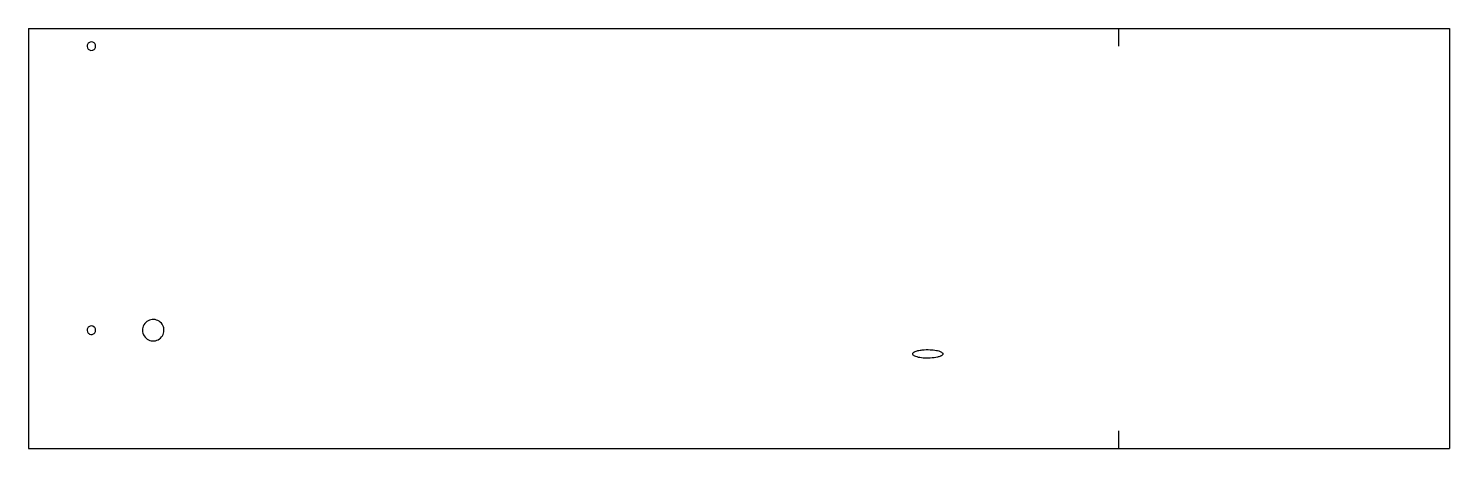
# Model space of a CAD drawing. Extents: x -823 to -583, y -693 to -622.
import ezdxf

# ---------------------------------------------------------------- set-up
doc = ezdxf.new("R2010")
doc.units = 0
doc.header["$LTSCALE"] = 12
doc.header["$MEASUREMENT"] = 0
doc.layers.add('MARKING', color=11, linetype='CONTINUOUS')
doc.layers.add('SHELL', color=40, linetype='CONTINUOUS')

msp = doc.modelspace()

# ---------------------------------------------------------------- linework, layer by layer
at = {"layer": 'MARKING'}
for p, q in [((-639.01, -621.53), (-639.01, -624.53)), ((-639.01, -689.53), (-639.01, -692.53))]:
    msp.add_line(p, q, dxfattribs=at)
at = {"layer": 'MARKING', "extrusion": (0, 0, -1)}
msp.add_arc((668.74, -676.53), 0.0625, 177.7982, 182.3394, dxfattribs=at)
at = {"layer": 'MARKING'}
msp.add_open_spline([(-668.68, -676.53), (-668.68, -676.61), (-668.73, -676.67), (-668.82, -676.77), (-668.87, -676.81), (-668.98, -676.87), (-669.03, -676.89), (-669.26, -676.99), (-669.43, -677.04), (-669.79, -677.12), (-669.96, -677.15), (-670.59, -677.23), (-671.05, -677.25), (-671.86, -677.24), (-672.21, -677.21), (-672.72, -677.13), (-672.89, -677.09), (-673.18, -677.01), (-673.3, -676.96), (-673.49, -676.87), (-673.55, -676.83), (-673.66, -676.75), (-673.7, -676.7), (-673.75, -676.6), (-673.76, -676.54), (-673.74, -676.44), (-673.72, -676.39), (-673.66, -676.31), (-673.63, -676.28), (-673.56, -676.23), (-673.53, -676.2), (-673.39, -676.13), (-673.29, -676.09), (-673.09, -676.02), (-672.99, -675.99), (-672.66, -675.91), (-672.42, -675.87), (-671.74, -675.8), (-671.3, -675.79), (-670.5, -675.83), (-670.14, -675.87), (-669.65, -675.96), (-669.52, -675.99), (-669.3, -676.06), (-669.22, -676.08), (-669.07, -676.14), (-669, -676.17), (-668.88, -676.24), (-668.83, -676.27), (-668.73, -676.37), (-668.69, -676.44), (-668.68, -676.52), (-668.68, -676.52), (-668.68, -676.52)], degree=3, knots=[0, 0, 0, 0, 0.016149, 0.016149, 0.032298, 0.032298, 0.048446, 0.048446, 0.098756, 0.098756, 0.149065, 0.149065, 0.276053, 0.276053, 0.374349, 0.374349, 0.420597, 0.420597, 0.457343, 0.457343, 0.476712, 0.476712, 0.491446, 0.491446, 0.502638, 0.502638, 0.513829, 0.513829, 0.525021, 0.525021, 0.536212, 0.536212, 0.565554, 0.565554, 0.594896, 0.594896, 0.66036, 0.66036, 0.784629, 0.784629, 0.884108, 0.884108, 0.92262, 0.92262, 0.946682, 0.946682, 0.966636, 0.966636, 0.983194, 0.983194, 0.999753, 0.999753, 1, 1, 1, 1], dxfattribs=at)
at = {"layer": 'SHELL'}
for p, q in [((-823.11, -621.53), (-583.11, -621.53)), ((-823.11, -621.53), (-823.11, -692.53)), ((-583.11, -621.53), (-583.11, -692.53)), ((-823.11, -692.53), (-583.11, -692.53))]:
    msp.add_line(p, q, dxfattribs=at)
at = {"layer": 'SHELL', "extrusion": (0, 0, -1)}
for centre, start, end in [((811.82, -624.53), 179.9588, 180.0412), ((811.82, -672.53), 179.9588, 180.0412), ((800.28, -672.53), 179.9625, 180.0209)]:
    msp.add_arc(centre, 0.0625, start, end, dxfattribs=at)
at = {"layer": 'SHELL'}
for points, knots in [([(-811.76, -624.53), (-811.76, -624.69), (-811.82, -624.85), (-812.02, -625.1), (-812.17, -625.2), (-812.49, -625.26), (-812.66, -625.24), (-812.95, -625.09), (-813.07, -624.97), (-813.21, -624.67), (-813.22, -624.5), (-813.14, -624.18), (-813.04, -624.04), (-812.78, -623.85), (-812.61, -623.8), (-812.28, -623.81), (-812.13, -623.88), (-811.88, -624.1), (-811.8, -624.25), (-811.77, -624.45), (-811.76, -624.49), (-811.76, -624.53)], [0, 0, 0, 0, 0.108236, 0.108236, 0.216473, 0.216473, 0.324709, 0.324709, 0.432945, 0.432945, 0.541182, 0.541182, 0.649418, 0.649418, 0.757654, 0.757654, 0.865891, 0.865891, 0.974127, 0.974127, 1, 1, 1, 1]), ([(-811.76, -672.53), (-811.76, -672.69), (-811.82, -672.85), (-812.02, -673.1), (-812.17, -673.2), (-812.49, -673.26), (-812.66, -673.24), (-812.95, -673.09), (-813.07, -672.97), (-813.21, -672.67), (-813.22, -672.5), (-813.14, -672.18), (-813.04, -672.04), (-812.78, -671.85), (-812.61, -671.8), (-812.28, -671.81), (-812.13, -671.88), (-811.88, -672.1), (-811.8, -672.25), (-811.77, -672.45), (-811.76, -672.49), (-811.76, -672.53)], [0, 0, 0, 0, 0.108236, 0.108236, 0.216473, 0.216473, 0.324709, 0.324709, 0.432945, 0.432945, 0.541182, 0.541182, 0.649418, 0.649418, 0.757654, 0.757654, 0.865891, 0.865891, 0.974127, 0.974127, 1, 1, 1, 1]), ([(-800.22, -672.53), (-800.22, -672.85), (-800.31, -673.18), (-800.65, -673.74), (-800.9, -673.98), (-801.48, -674.28), (-801.81, -674.35), (-802.46, -674.32), (-802.79, -674.21), (-803.33, -673.83), (-803.55, -673.57), (-803.82, -672.98), (-803.87, -672.64), (-803.79, -671.99), (-803.67, -671.67), (-803.26, -671.16), (-802.99, -670.95), (-802.38, -670.72), (-802.04, -670.68), (-801.4, -670.8), (-801.09, -670.94), (-800.59, -671.37), (-800.41, -671.66), (-800.25, -672.15), (-800.22, -672.34), (-800.22, -672.53)], [0, 0, 0, 0, 0.086409, 0.086409, 0.172818, 0.172818, 0.259227, 0.259227, 0.345637, 0.345637, 0.432046, 0.432046, 0.518455, 0.518455, 0.604864, 0.604864, 0.691273, 0.691273, 0.777682, 0.777682, 0.864091, 0.864091, 0.9505, 0.9505, 1, 1, 1, 1])]:
    msp.add_open_spline(points, degree=3, knots=knots, dxfattribs=at)

doc.saveas('drawing.dxf')
